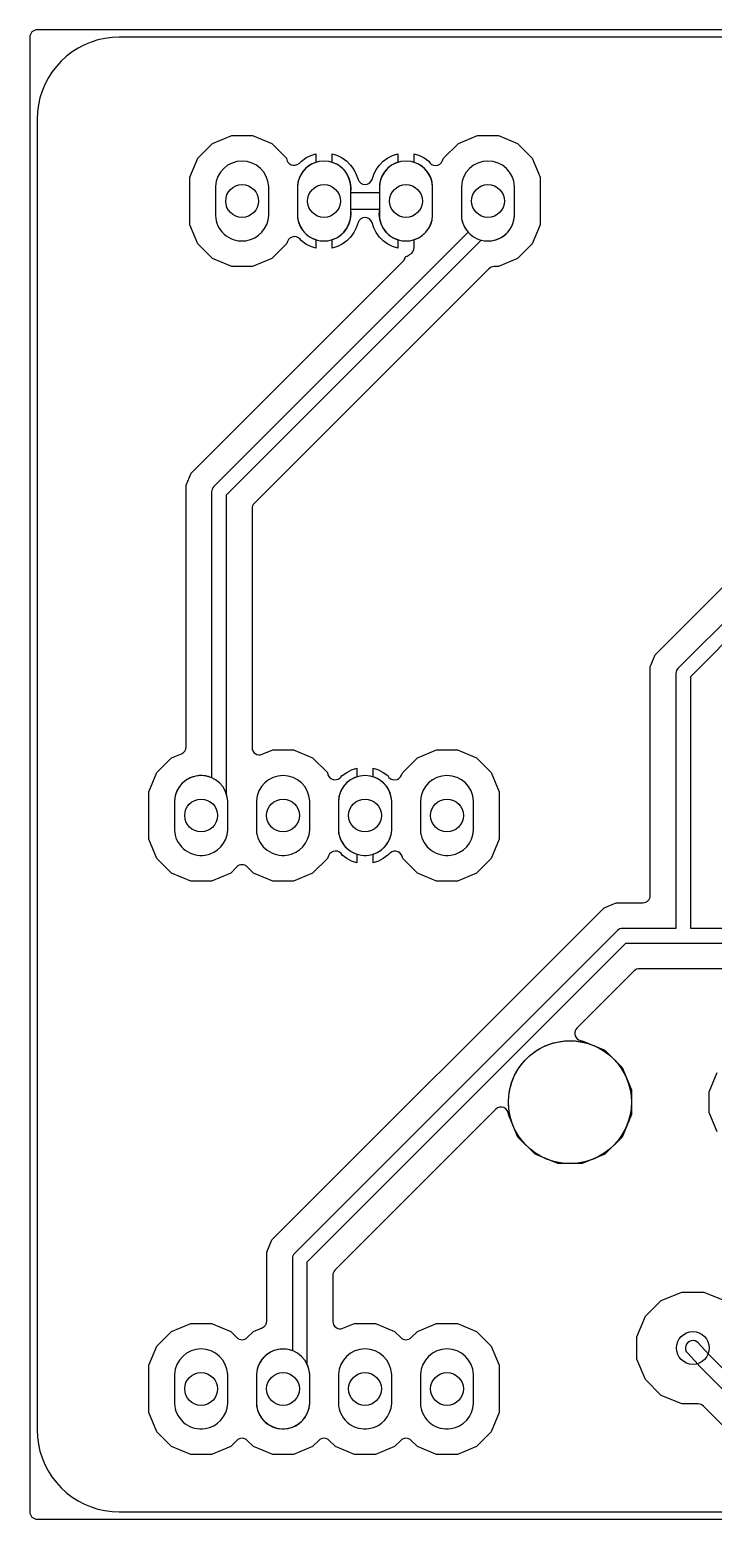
# Model space of a CAD drawing. Header units: millimetres. Extents: x 41.7 to 104.4, y 18.8 to 65.
# Drawn here: x 41.68 to 62.86, y 18.82 to 65 of the extents above; entities that cross this region are included whole.
import ezdxf

# ---------------------------------------------------------------- set-up
doc = ezdxf.new("R2010")
doc.units = ezdxf.units.MM

msp = doc.modelspace()

# ---------------------------------------------------------------- linework, layer by layer
at = {"layer": '16_copper'}
for points in [[(84.271, 64.999), (41.91, 64.999, 0.414214), (41.681, 64.77), (41.681, 19.05, 0.414214), (41.91, 18.821), (65.513, 18.821)], [(72.051, 35.888), (60.576, 35.888, 0.198912), (60.414, 35.821), (58.639, 34.045, 0.48904), (58.683, 33.687), (58.688, 33.685, 0.118185), (58.799, 33.655), (59.499, 33.365), (60.035, 32.829), (60.325, 32.129), (60.325, 31.371), (60.035, 30.671), (59.499, 30.135), (58.799, 29.845), (58.041, 29.845), (57.341, 30.135), (56.805, 30.671), (56.515, 31.371, 0.665545), (56.125, 31.531), (51.138, 26.544, 0.198912), (51.071, 26.383), (51.071, 24.954, 0.53451), (51.387, 24.743), (51.748, 24.892), (52.392, 24.892), (52.987, 24.646), (53.178, 24.455, 0.414216), (53.502, 24.455), (53.693, 24.646), (54.288, 24.892), (54.932, 24.892), (55.527, 24.646), (55.983, 24.19), (56.23, 23.595), (56.23, 22.125), (55.983, 21.53), (55.527, 21.074), (54.932, 20.828), (54.288, 20.828), (53.693, 21.074), (53.502, 21.265, 0.414216), (53.178, 21.265), (52.987, 21.074), (52.392, 20.828), (51.748, 20.828), (51.153, 21.074), (50.962, 21.265, 0.414216), (50.638, 21.265), (50.447, 21.074), (49.852, 20.828), (49.208, 20.828), (48.613, 21.074), (48.422, 21.265, 0.414216), (48.098, 21.265), (47.907, 21.074), (47.312, 20.828), (46.668, 20.828), (46.073, 21.074), (45.617, 21.53), (45.37, 22.125), (45.37, 23.595), (45.617, 24.19), (46.073, 24.646), (46.668, 24.892), (47.312, 24.892), (47.907, 24.646), (48.098, 24.455, 0.414216), (48.422, 24.455), (48.613, 24.646), (48.884, 24.758, 0.303347), (49.025, 24.969), (49.025, 27.104), (49.181, 27.48), (59.478, 37.777), (59.854, 37.933), (60.683, 37.933, 0.414214), (60.912, 38.162), (60.912, 45.247), (61.067, 45.622), (63.232, 47.787)], [(63.65, 47.082), (61.773, 45.205, 0.198912), (61.706, 45.043), (61.706, 37.139), (60.058, 37.139, 0.198912), (59.896, 37.072), (49.886, 27.062, 0.198912), (49.819, 26.901), (49.819, 24.046, 0.507862), (48.705, 23.313), (48.705, 22.407, 0.95208), (50.355, 22.407), (50.355, 23.313, 0.098844), (50.277, 23.627), (50.277, 26.806), (60.152, 36.682), (73.195, 36.682)], [(65.675, 19.212), (62.557, 22.329, 0.198912), (62.396, 22.396), (61.885, 22.396), (61.248, 22.66), (60.76, 23.148), (60.496, 23.785), (60.496, 24.475), (60.76, 25.112), (61.248, 25.6), (61.885, 25.864), (62.575, 25.864), (63.212, 25.6)]]:
    msp.add_lwpolyline(points, format="xyb", dxfattribs=at)
for points in [[(46.668, 38.608), (46.073, 38.854), (45.617, 39.31), (45.37, 39.905), (45.37, 41.375), (45.617, 41.97), (46.073, 42.426), (46.382, 42.554, 0.303347), (46.523, 42.765), (46.523, 50.877), (46.679, 51.253), (53.256, 57.83, 0.152091), (53.318, 57.951), (53.321, 57.964, 0.12338), (53.427, 58.014), (53.44, 58.021, 0.329403), (53.594, 58.263), (53.594, 58.492, 0.311802), (54.166, 59.237), (54.166, 60.143, 0.311802), (53.594, 60.888), (53.594, 61.155), (53.754, 61.103), (53.906, 61.026), (54.043, 60.926, 0.651883), (54.475, 60.942), (54.507, 61.02), (54.963, 61.476), (55.558, 61.722), (56.202, 61.722), (56.797, 61.476), (57.253, 61.02), (57.5, 60.425), (57.5, 58.955), (57.253, 58.36), (56.797, 57.904), (56.202, 57.658), (56.071, 57.658, 0.198912), (55.909, 57.591), (48.635, 50.317, 0.198912), (48.568, 50.155), (48.568, 42.749, 0.53451), (48.884, 42.538), (49.208, 42.672), (49.852, 42.672), (50.447, 42.426), (50.903, 41.97, 0.628776), (51.295, 41.807), (51.308, 41.818), (51.367, 41.876), (51.504, 41.976), (51.656, 42.053), (51.816, 42.105), (51.816, 41.838, 0.3118), (51.245, 41.093), (51.245, 40.187, 0.3118), (51.816, 39.442), (51.816, 39.175), (51.656, 39.227), (51.504, 39.304), (51.367, 39.404, 0.651898), (50.935, 39.388), (50.903, 39.31), (50.447, 38.854), (49.852, 38.608), (49.208, 38.608), (48.613, 38.854), (48.422, 39.045, 0.414216), (48.098, 39.045), (47.907, 38.854), (47.312, 38.608)], [(47.938, 57.658), (47.343, 57.904), (46.887, 58.36), (46.64, 58.955), (46.64, 60.425), (46.887, 61.02), (47.343, 61.476), (47.938, 61.722), (48.582, 61.722), (49.177, 61.476), (49.633, 61.02, 0.628776), (50.025, 60.857), (50.038, 60.868), (50.097, 60.926), (50.234, 61.026), (50.386, 61.103), (50.546, 61.155), (50.546, 60.888, 0.3118), (49.974, 60.143), (49.974, 59.237, 0.3118), (50.546, 58.492), (50.546, 58.225), (50.386, 58.277), (50.234, 58.354), (50.097, 58.454, 0.651898), (49.665, 58.438), (49.633, 58.36), (49.177, 57.904), (48.582, 57.658)], [(51.626, 59.944, 0.378708), (51.054, 60.888), (51.054, 61.155), (51.214, 61.103), (51.366, 61.026), (51.503, 60.926), (51.623, 60.806), (51.723, 60.669), (51.8, 60.517), (51.853, 60.357, 0.726539), (52.287, 60.357), (52.34, 60.517), (52.417, 60.669), (52.517, 60.806), (52.637, 60.926), (52.774, 61.026), (52.926, 61.103), (53.086, 61.155), (53.086, 60.888), (53.062, 60.881), (52.987, 60.85), (52.915, 60.812), (52.848, 60.767), (52.785, 60.715), (52.728, 60.658), (52.676, 60.595), (52.631, 60.528), (52.593, 60.456), (52.562, 60.381), (52.538, 60.304), (52.522, 60.224), (52.515, 60.143), (52.515, 59.944)], [(47.111, 39.41, 0.357806), (47.816, 40.187), (47.816, 41.093, 0.067463), (47.774, 41.311), (47.774, 50.579), (55.673, 58.477, 0.475448), (56.706, 59.237), (56.706, 60.143, 0.95208), (55.055, 60.143), (55.055, 59.237, 0.174246), (55.269, 58.721), (47.384, 50.835, 0.198912), (47.317, 50.674), (47.317, 41.811, 0.52346), (46.165, 41.093), (46.165, 40.187), (46.172, 40.106), (46.188, 40.026), (46.212, 39.949), (46.243, 39.874), (46.281, 39.802), (46.326, 39.735), (46.378, 39.672), (46.435, 39.615), (46.498, 39.563), (46.565, 39.518), (46.637, 39.48), (46.712, 39.449), (46.789, 39.426), (46.869, 39.41), (46.949, 39.402), (47.031, 39.402)], [(48.381, 58.46, 0.357806), (49.086, 59.237), (49.086, 60.143, 0.95208), (47.434, 60.143), (47.434, 59.237), (47.442, 59.156), (47.458, 59.076), (47.482, 58.999), (47.513, 58.924), (47.551, 58.852), (47.596, 58.785), (47.648, 58.722), (47.705, 58.665), (47.768, 58.613), (47.835, 58.568), (47.907, 58.53), (47.982, 58.499), (48.059, 58.476), (48.139, 58.46), (48.219, 58.452), (48.301, 58.452)], [(52.926, 58.277), (52.774, 58.354), (52.637, 58.454), (52.517, 58.574), (52.417, 58.711), (52.34, 58.863), (52.287, 59.023, 0.726539), (51.853, 59.023), (51.8, 58.863), (51.723, 58.711), (51.623, 58.574), (51.503, 58.454), (51.366, 58.354), (51.214, 58.277), (51.054, 58.225), (51.054, 58.492, 0.378706), (51.626, 59.436), (52.515, 59.436, 0.378704), (53.086, 58.492), (53.086, 58.225)], [(54.288, 38.608), (53.693, 38.854), (53.237, 39.31, 0.628776), (52.845, 39.473), (52.832, 39.462), (52.773, 39.404), (52.636, 39.304), (52.484, 39.227), (52.324, 39.175), (52.324, 39.442, 0.311802), (52.896, 40.187), (52.896, 41.093, 0.311802), (52.324, 41.838), (52.324, 42.105), (52.484, 42.053), (52.636, 41.976), (52.773, 41.876, 0.651898), (53.205, 41.892), (53.237, 41.97), (53.693, 42.426), (54.288, 42.672), (54.932, 42.672), (55.527, 42.426), (55.983, 41.97), (56.23, 41.375), (56.23, 39.905), (55.983, 39.31), (55.527, 38.854), (54.932, 38.608)], [(49.651, 39.41, 0.357806), (50.355, 40.187), (50.355, 41.093, 0.95208), (48.705, 41.093), (48.705, 40.187), (48.712, 40.106), (48.728, 40.026), (48.752, 39.949), (48.783, 39.874), (48.821, 39.802), (48.866, 39.735), (48.918, 39.672), (48.975, 39.615), (49.038, 39.563), (49.105, 39.518), (49.177, 39.48), (49.252, 39.449), (49.329, 39.426), (49.409, 39.41), (49.489, 39.402), (49.571, 39.402)], [(54.731, 39.41, 0.357806), (55.436, 40.187), (55.436, 41.093, 0.95208), (53.785, 41.093), (53.785, 40.187), (53.792, 40.106), (53.808, 40.026), (53.832, 39.949), (53.863, 39.874), (53.901, 39.802), (53.946, 39.735), (53.998, 39.672), (54.055, 39.615), (54.118, 39.563), (54.185, 39.518), (54.257, 39.48), (54.332, 39.449), (54.409, 39.426), (54.489, 39.41), (54.569, 39.402), (54.651, 39.402)], [(47.111, 21.63, 0.357806), (47.816, 22.407), (47.816, 23.313, 0.95208), (46.165, 23.313), (46.165, 22.407), (46.172, 22.326), (46.188, 22.246), (46.212, 22.169), (46.243, 22.094), (46.281, 22.022), (46.326, 21.955), (46.378, 21.892), (46.435, 21.835), (46.498, 21.783), (46.565, 21.738), (46.637, 21.7), (46.712, 21.669), (46.789, 21.646), (46.869, 21.63), (46.949, 21.622), (47.031, 21.622)], [(52.191, 21.63, 0.357806), (52.896, 22.407), (52.896, 23.313, 0.95208), (51.245, 23.313), (51.245, 22.407), (51.252, 22.326), (51.268, 22.246), (51.292, 22.169), (51.323, 22.094), (51.361, 22.022), (51.406, 21.955), (51.458, 21.892), (51.515, 21.835), (51.578, 21.783), (51.645, 21.738), (51.717, 21.7), (51.792, 21.669), (51.869, 21.646), (51.949, 21.63), (52.029, 21.622), (52.111, 21.622)], [(54.731, 21.63, 0.357806), (55.436, 22.407), (55.436, 23.313, 0.95208), (53.785, 23.313), (53.785, 22.407), (53.792, 22.326), (53.808, 22.246), (53.832, 22.169), (53.863, 22.094), (53.901, 22.022), (53.946, 21.955), (53.998, 21.892), (54.055, 21.835), (54.118, 21.783), (54.185, 21.738), (54.257, 21.7), (54.332, 21.669), (54.409, 21.646), (54.489, 21.63), (54.569, 21.622), (54.651, 21.622)], [(70.707, 19.166, 0.18278), (70.854, 19.232), (73.915, 22.293), (73.917, 22.293), (73.962, 22.248, 0.173517), (74.477, 22.035), (75.383, 22.035, 0.95208), (75.383, 23.686), (74.477, 23.686, 0.414214), (73.692, 22.819), (73.7, 22.739, 0.069269), (73.659, 22.683), (70.598, 19.622), (67.034, 19.622), (62.725, 23.931), (62.398, 24.285, 1), (62.062, 23.975), (62.392, 23.618, 0.009891), (62.398, 23.611), (66.778, 19.232, 0.198912), (66.939, 19.165), (70.693, 19.165)]]:
    msp.add_lwpolyline(points, format="xyb", close=True, dxfattribs=at)
for points in [[(73.101, 37.139), (62.163, 37.139), (62.163, 44.949), (63.906, 46.691)], [(62.984, 30.833), (62.738, 31.428), (62.738, 32.072), (62.984, 32.667)]]:
    msp.add_lwpolyline(points, dxfattribs=at)
at = {"layer": '1_copper'}
for points in [[(48.381, 58.46, 0.357806), (49.086, 59.237), (49.086, 60.143, 0.95208), (47.434, 60.143), (47.434, 59.237), (47.442, 59.156), (47.458, 59.076), (47.482, 58.999), (47.513, 58.924), (47.551, 58.852), (47.596, 58.785), (47.648, 58.722), (47.705, 58.665), (47.768, 58.613), (47.835, 58.568), (47.907, 58.53), (47.982, 58.499), (48.059, 58.476), (48.139, 58.46), (48.219, 58.452), (48.301, 58.452)], [(50.921, 58.46, 0.357806), (51.626, 59.237), (51.626, 60.143, 0.95208), (49.974, 60.143), (49.974, 59.237), (49.982, 59.156), (49.998, 59.076), (50.022, 58.999), (50.053, 58.924), (50.091, 58.852), (50.136, 58.785), (50.188, 58.722), (50.245, 58.665), (50.308, 58.613), (50.375, 58.568), (50.447, 58.53), (50.522, 58.499), (50.599, 58.476), (50.679, 58.46), (50.759, 58.452), (50.841, 58.452)], [(53.461, 58.46, 0.357806), (54.166, 59.237), (54.166, 60.143, 0.95208), (52.515, 60.143), (52.515, 59.237), (52.522, 59.156), (52.538, 59.076), (52.562, 58.999), (52.593, 58.924), (52.631, 58.852), (52.676, 58.785), (52.728, 58.722), (52.785, 58.665), (52.848, 58.613), (52.915, 58.568), (52.987, 58.53), (53.062, 58.499), (53.139, 58.476), (53.219, 58.46), (53.299, 58.452), (53.381, 58.452)], [(56.001, 58.46, 0.357806), (56.706, 59.237), (56.706, 60.143, 0.95208), (55.055, 60.143), (55.055, 59.237), (55.062, 59.156), (55.078, 59.076), (55.102, 58.999), (55.133, 58.924), (55.171, 58.852), (55.216, 58.785), (55.268, 58.722), (55.325, 58.665), (55.388, 58.613), (55.455, 58.568), (55.527, 58.53), (55.602, 58.499), (55.679, 58.476), (55.759, 58.46), (55.839, 58.452), (55.921, 58.452)], [(47.111, 39.41, 0.357806), (47.816, 40.187), (47.816, 41.093, 0.95208), (46.165, 41.093), (46.165, 40.187), (46.172, 40.106), (46.188, 40.026), (46.212, 39.949), (46.243, 39.874), (46.281, 39.802), (46.326, 39.735), (46.378, 39.672), (46.435, 39.615), (46.498, 39.563), (46.565, 39.518), (46.637, 39.48), (46.712, 39.449), (46.789, 39.426), (46.869, 39.41), (46.949, 39.402), (47.031, 39.402)], [(49.651, 39.41, 0.357806), (50.355, 40.187), (50.355, 41.093, 0.95208), (48.705, 41.093), (48.705, 40.187), (48.712, 40.106), (48.728, 40.026), (48.752, 39.949), (48.783, 39.874), (48.821, 39.802), (48.866, 39.735), (48.918, 39.672), (48.975, 39.615), (49.038, 39.563), (49.105, 39.518), (49.177, 39.48), (49.252, 39.449), (49.329, 39.426), (49.409, 39.41), (49.489, 39.402), (49.571, 39.402)], [(52.191, 39.41, 0.357806), (52.896, 40.187), (52.896, 41.093, 0.95208), (51.245, 41.093), (51.245, 40.187), (51.252, 40.106), (51.268, 40.026), (51.292, 39.949), (51.323, 39.874), (51.361, 39.802), (51.406, 39.735), (51.458, 39.672), (51.515, 39.615), (51.578, 39.563), (51.645, 39.518), (51.717, 39.48), (51.792, 39.449), (51.869, 39.426), (51.949, 39.41), (52.029, 39.402), (52.111, 39.402)], [(54.731, 39.41, 0.357806), (55.436, 40.187), (55.436, 41.093, 0.95208), (53.785, 41.093), (53.785, 40.187), (53.792, 40.106), (53.808, 40.026), (53.832, 39.949), (53.863, 39.874), (53.901, 39.802), (53.946, 39.735), (53.998, 39.672), (54.055, 39.615), (54.118, 39.563), (54.185, 39.518), (54.257, 39.48), (54.332, 39.449), (54.409, 39.426), (54.489, 39.41), (54.569, 39.402), (54.651, 39.402)], [(47.111, 21.63, 0.357806), (47.816, 22.407), (47.816, 23.313, 0.95208), (46.165, 23.313), (46.165, 22.407), (46.172, 22.326), (46.188, 22.246), (46.212, 22.169), (46.243, 22.094), (46.281, 22.022), (46.326, 21.955), (46.378, 21.892), (46.435, 21.835), (46.498, 21.783), (46.565, 21.738), (46.637, 21.7), (46.712, 21.669), (46.789, 21.646), (46.869, 21.63), (46.949, 21.622), (47.031, 21.622)], [(49.651, 21.63, 0.357806), (50.355, 22.407), (50.355, 23.313, 0.95208), (48.705, 23.313), (48.705, 22.407), (48.712, 22.326), (48.728, 22.246), (48.752, 22.169), (48.783, 22.094), (48.821, 22.022), (48.866, 21.955), (48.918, 21.892), (48.975, 21.835), (49.038, 21.783), (49.105, 21.738), (49.177, 21.7), (49.252, 21.669), (49.329, 21.646), (49.409, 21.63), (49.489, 21.622), (49.571, 21.622)], [(52.191, 21.63, 0.357806), (52.896, 22.407), (52.896, 23.313, 0.95208), (51.245, 23.313), (51.245, 22.407), (51.252, 22.326), (51.268, 22.246), (51.292, 22.169), (51.323, 22.094), (51.361, 22.022), (51.406, 21.955), (51.458, 21.892), (51.515, 21.835), (51.578, 21.783), (51.645, 21.738), (51.717, 21.7), (51.792, 21.669), (51.869, 21.646), (51.949, 21.63), (52.029, 21.622), (52.111, 21.622)], [(54.731, 21.63, 0.357806), (55.436, 22.407), (55.436, 23.313, 0.95208), (53.785, 23.313), (53.785, 22.407), (53.792, 22.326), (53.808, 22.246), (53.832, 22.169), (53.863, 22.094), (53.901, 22.022), (53.946, 21.955), (53.998, 21.892), (54.055, 21.835), (54.118, 21.783), (54.185, 21.738), (54.257, 21.7), (54.332, 21.669), (54.409, 21.646), (54.489, 21.63), (54.569, 21.622), (54.651, 21.622)]]:
    msp.add_lwpolyline(points, format="xyb", close=True, dxfattribs=at)
at = {"layer": 'drills_NPTH'}
msp.add_circle((58.42, 31.75), 1.905, dxfattribs=at)
at = {"layer": 'drills_PTH'}
for centre in [(48.26, 59.69), (50.8, 59.69), (53.34, 59.69), (55.88, 59.69), (46.99, 40.64), (49.53, 40.64), (52.07, 40.64), (54.61, 40.64), (62.23, 24.13), (46.99, 22.86), (49.53, 22.86), (52.07, 22.86), (54.61, 22.86)]:
    msp.add_circle(centre, 0.508, dxfattribs=at)
at = {"layer": 'holes'}
msp.add_lwpolyline([(60.325, 31.692), (60.318, 31.578), (60.304, 31.463), (60.283, 31.35), (60.256, 31.238), (60.222, 31.128), (60.181, 31.021), (60.134, 30.916), (60.08, 30.814), (60.02, 30.715), (59.955, 30.62), (59.884, 30.53), (59.808, 30.444), (59.726, 30.362), (59.64, 30.286), (59.55, 30.215), (59.455, 30.15), (59.356, 30.09), (59.254, 30.036), (59.149, 29.989), (59.042, 29.948), (58.932, 29.914), (58.82, 29.887), (58.707, 29.866), (58.592, 29.852), (58.478, 29.845), (58.362, 29.845), (58.248, 29.852), (58.133, 29.866), (58.02, 29.887), (57.908, 29.914), (57.798, 29.948), (57.691, 29.989), (57.586, 30.036), (57.484, 30.09), (57.385, 30.15), (57.29, 30.215), (57.2, 30.286), (57.114, 30.362), (57.032, 30.444), (56.956, 30.53), (56.885, 30.62), (56.82, 30.715), (56.76, 30.814), (56.706, 30.916), (56.659, 31.021), (56.618, 31.128), (56.584, 31.238), (56.557, 31.35), (56.536, 31.463), (56.522, 31.578), (56.515, 31.692), (56.515, 31.808), (56.522, 31.922), (56.536, 32.037), (56.557, 32.15), (56.584, 32.262), (56.618, 32.372), (56.659, 32.479), (56.706, 32.584), (56.76, 32.686), (56.82, 32.785), (56.885, 32.88), (56.956, 32.97), (57.032, 33.056), (57.114, 33.138), (57.2, 33.214), (57.29, 33.285), (57.385, 33.35), (57.484, 33.41), (57.586, 33.464), (57.691, 33.511), (57.798, 33.552), (57.908, 33.586), (58.02, 33.613), (58.133, 33.634), (58.248, 33.648), (58.362, 33.655), (58.478, 33.655), (58.592, 33.648), (58.707, 33.634), (58.82, 33.613), (58.932, 33.586), (59.042, 33.552), (59.149, 33.511), (59.254, 33.464), (59.356, 33.41), (59.455, 33.35), (59.55, 33.285), (59.64, 33.214), (59.726, 33.138), (59.808, 33.056), (59.884, 32.97), (59.955, 32.88), (60.02, 32.785), (60.08, 32.686), (60.134, 32.584), (60.181, 32.479), (60.222, 32.372), (60.256, 32.262), (60.283, 32.15), (60.304, 32.037), (60.318, 31.922), (60.325, 31.808), (60.325, 31.692)], close=True, dxfattribs=at)
at = {"layer": 'outline'}
msp.add_lwpolyline([(101.6, 64.77), (44.45, 64.77), (44.229, 64.76), (44.009, 64.731), (43.793, 64.683), (43.581, 64.617), (43.377, 64.532), (43.18, 64.43), (42.993, 64.311), (42.817, 64.176), (42.654, 64.026), (42.504, 63.863), (42.369, 63.687), (42.25, 63.5), (42.148, 63.303), (42.063, 63.099), (41.997, 62.887), (41.949, 62.671), (41.92, 62.451), (41.91, 62.23), (41.91, 21.59), (41.91, 21.59), (41.92, 21.369), (41.949, 21.149), (41.997, 20.933), (42.063, 20.721), (42.148, 20.517), (42.25, 20.32), (42.369, 20.133), (42.504, 19.957), (42.654, 19.794), (42.817, 19.644), (42.993, 19.509), (43.18, 19.39), (43.377, 19.288), (43.581, 19.203), (43.793, 19.137), (44.009, 19.089), (44.229, 19.06), (44.45, 19.05), (101.6, 19.05)], dxfattribs=at)

doc.saveas('drawing.dxf')
